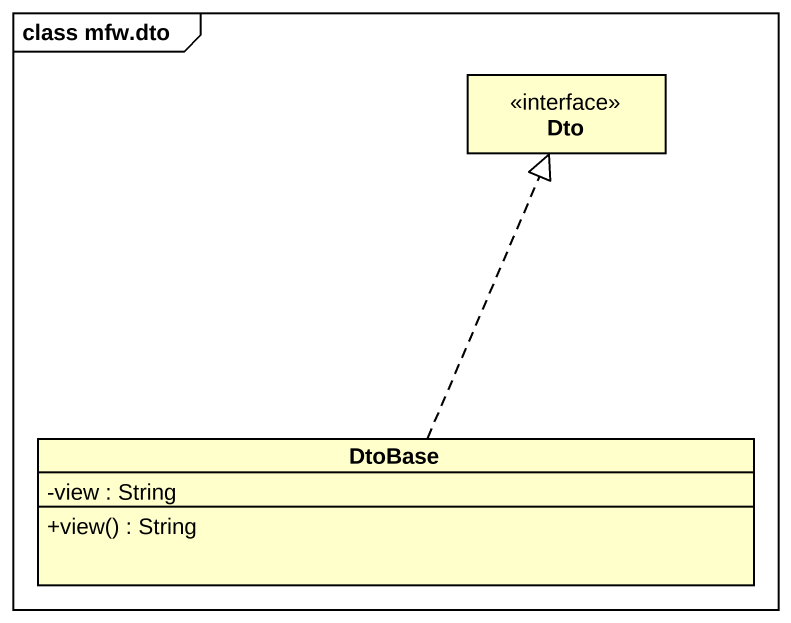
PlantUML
@startuml
mainframe class mfw.dto
hide circle
hide empty members
skinparam classAttributeIconSize 0
interface Dto
class DtoBase {
  -view : String
  +view() : String
}
DtoBase .up.|> Dto
@enduml
